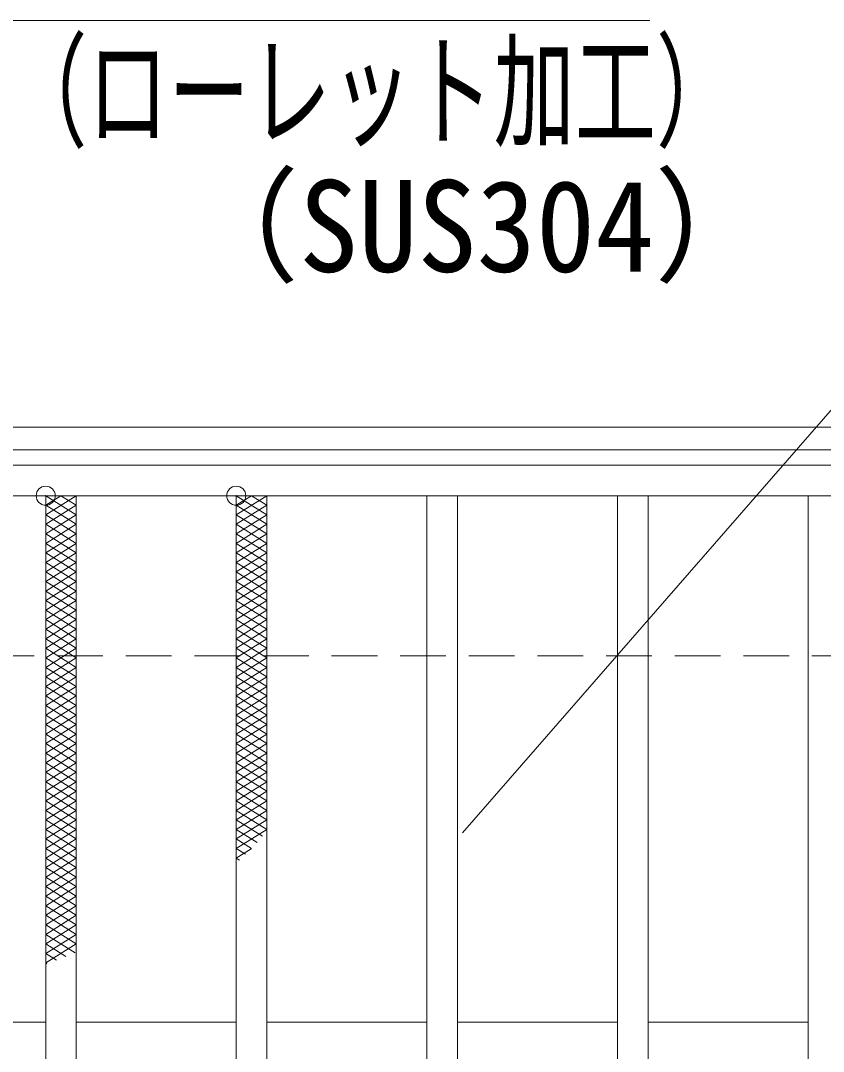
# Model space of a CAD drawing. Units: millimetres, scale not verified. Extents: x -1050 to 1050, y -742 to 742.
# Drawn here: x -698.2 to -593, y 405.6 to 540.7 of the extents above; entities that cross this region are included whole.
import ezdxf
from ezdxf.enums import TextEntityAlignment as Align

# ---------------------------------------------------------------- set-up
doc = ezdxf.new("R2010")
doc.units = ezdxf.units.MM
doc.header["$LTSCALE"] = 5
doc.header["$PDMODE"] = 32
doc.header["$PDSIZE"] = 2.5
doc.linetypes.add('DASHED1', pattern=[1.8, 1.2, -0.6])
for name, color, linetype, lineweight in [('0-1_寸法注釈', 2, 'Continuous', 9), ('0-3_ハッチング', 4, 'Continuous', 9), ('0-6_枠', 7, 'Continuous', 9), ('0-7_蓋', 5, 'Continuous', 9), ('0-A_溝開口', 4, 'DASHED1', 9)]:
    doc.layers.add(name, color=color, linetype=linetype, lineweight=lineweight)
doc.styles.add('ＭＳ ゴシック', font='')
doc.styles.get('ＭＳ ゴシック').set_extended_font_data('MS Gothic')

msp = doc.modelspace()

# ---------------------------------------------------------------- linework, layer by layer
at = {"layer": '0-1_寸法注釈'}
for points in [[(-615.707, 540.749), (-724.931, 540.749), (-785.857, 456.667)], [(-438.147, 540.749), (-547.371, 540.749), (-640.288, 434.279)]]:
    msp.add_lwpolyline(points, dxfattribs=at)
at = {"layer": '0-3_ハッチング'}
for p, q in [((-694.95, 475.975), (-690.95, 478.475)), ((-694.95, 478.475), (-690.95, 475.975)), ((-669.95, 475.975), (-665.95, 478.475)), ((-669.95, 478.475), (-665.95, 475.975)), ((-694.95, 474.725), (-690.95, 477.225)), ((-694.95, 477.225), (-690.95, 474.725)), ((-669.95, 474.725), (-665.95, 477.225)), ((-669.95, 477.225), (-665.95, 474.725)), ((-694.95, 473.475), (-690.95, 475.975)), ((-694.95, 475.975), (-690.95, 473.475)), ((-669.95, 473.475), (-665.95, 475.975)), ((-669.95, 475.975), (-665.95, 473.475)), ((-694.95, 472.225), (-690.95, 474.725)), ((-694.95, 474.725), (-690.95, 472.225)), ((-669.95, 472.225), (-665.95, 474.725)), ((-669.95, 474.725), (-665.95, 472.225)), ((-694.95, 470.975), (-690.95, 473.475)), ((-694.95, 473.475), (-690.95, 470.975)), ((-669.95, 470.975), (-665.95, 473.475)), ((-669.95, 473.475), (-665.95, 470.975)), ((-694.95, 469.725), (-690.95, 472.225)), ((-694.95, 472.225), (-690.95, 469.725)), ((-669.95, 469.725), (-665.95, 472.225)), ((-669.95, 472.225), (-665.95, 469.725)), ((-694.95, 468.475), (-690.95, 470.975)), ((-694.95, 470.975), (-690.95, 468.475)), ((-669.95, 468.475), (-665.95, 470.975)), ((-669.95, 470.975), (-665.95, 468.475)), ((-694.95, 467.225), (-690.95, 469.725)), ((-694.95, 469.725), (-690.95, 467.225)), ((-669.95, 467.225), (-665.95, 469.725)), ((-669.95, 469.725), (-665.95, 467.225)), ((-694.95, 465.975), (-690.95, 468.475)), ((-694.95, 468.475), (-690.95, 465.975)), ((-669.95, 465.975), (-665.95, 468.475)), ((-669.95, 468.475), (-665.95, 465.975)), ((-694.95, 464.725), (-690.95, 467.225)), ((-694.95, 467.225), (-690.95, 464.725)), ((-669.95, 464.725), (-665.95, 467.225)), ((-669.95, 467.225), (-665.95, 464.725)), ((-694.95, 463.475), (-690.95, 465.975)), ((-694.95, 465.975), (-690.95, 463.475)), ((-669.95, 463.475), (-665.95, 465.975)), ((-669.95, 465.975), (-665.95, 463.475)), ((-694.95, 462.225), (-690.95, 464.725)), ((-694.95, 464.725), (-690.95, 462.225)), ((-694.95, 460.975), (-690.95, 463.475)), ((-694.95, 463.475), (-690.95, 460.975)), ((-669.95, 462.225), (-665.95, 464.725)), ((-669.95, 464.725), (-665.95, 462.225)), ((-669.95, 460.975), (-665.95, 463.475)), ((-669.95, 463.475), (-665.95, 460.975)), ((-694.95, 459.725), (-690.95, 462.225)), ((-694.95, 462.225), (-690.95, 459.725)), ((-669.95, 459.725), (-665.95, 462.225)), ((-669.95, 462.225), (-665.95, 459.725)), ((-694.95, 458.475), (-690.95, 460.975)), ((-694.95, 460.975), (-690.95, 458.475)), ((-669.95, 458.475), (-665.95, 460.975)), ((-669.95, 460.975), (-665.95, 458.475)), ((-694.95, 457.225), (-690.95, 459.725)), ((-694.95, 459.725), (-690.95, 457.225)), ((-669.95, 457.225), (-665.95, 459.725)), ((-669.95, 459.725), (-665.95, 457.225)), ((-694.95, 455.975), (-690.95, 458.475)), ((-694.95, 458.475), (-690.95, 455.975)), ((-669.95, 455.975), (-665.95, 458.475)), ((-669.95, 458.475), (-665.95, 455.975)), ((-694.95, 454.725), (-690.95, 457.225)), ((-694.95, 457.225), (-690.95, 454.725)), ((-669.95, 454.725), (-665.95, 457.225)), ((-669.95, 457.225), (-665.95, 454.725)), ((-694.95, 453.475), (-690.95, 455.975)), ((-694.95, 455.975), (-690.95, 453.475)), ((-669.95, 453.475), (-665.95, 455.975)), ((-669.95, 455.975), (-665.95, 453.475)), ((-694.95, 452.225), (-690.95, 454.725)), ((-694.95, 454.725), (-690.95, 452.225)), ((-669.95, 452.225), (-665.95, 454.725)), ((-669.95, 454.725), (-665.95, 452.225)), ((-694.95, 450.975), (-690.95, 453.475)), ((-694.95, 453.475), (-690.95, 450.975)), ((-669.95, 450.975), (-665.95, 453.475)), ((-669.95, 453.475), (-665.95, 450.975)), ((-694.95, 449.725), (-690.95, 452.225)), ((-694.95, 452.225), (-690.95, 449.725)), ((-669.95, 449.725), (-665.95, 452.225)), ((-669.95, 452.225), (-665.95, 449.725)), ((-694.95, 448.475), (-690.95, 450.975)), ((-694.95, 450.975), (-690.95, 448.475)), ((-669.95, 448.475), (-665.95, 450.975)), ((-669.95, 450.975), (-665.95, 448.475)), ((-694.95, 447.225), (-690.95, 449.725)), ((-694.95, 449.725), (-690.95, 447.225)), ((-669.95, 447.225), (-665.95, 449.725)), ((-669.95, 449.725), (-665.95, 447.225)), ((-694.95, 445.975), (-690.95, 448.475)), ((-694.95, 448.475), (-690.95, 445.975)), ((-669.95, 445.975), (-665.95, 448.475)), ((-669.95, 448.475), (-665.95, 445.975)), ((-694.95, 444.725), (-690.95, 447.225)), ((-694.95, 447.225), (-690.95, 444.725)), ((-694.95, 443.475), (-690.95, 445.975)), ((-694.95, 445.975), (-690.95, 443.475)), ((-669.95, 444.725), (-665.95, 447.225)), ((-669.95, 447.225), (-665.95, 444.725)), ((-669.95, 443.475), (-665.95, 445.975)), ((-669.95, 445.975), (-665.95, 443.475)), ((-694.95, 442.225), (-690.95, 444.725)), ((-694.95, 444.725), (-690.95, 442.225)), ((-669.95, 442.225), (-665.95, 444.725)), ((-669.95, 444.725), (-665.95, 442.225)), ((-694.95, 440.975), (-690.95, 443.475)), ((-694.95, 443.475), (-690.95, 440.975)), ((-669.95, 440.975), (-665.95, 443.475)), ((-669.95, 443.475), (-665.95, 440.975)), ((-694.95, 439.725), (-690.95, 442.225)), ((-694.95, 442.225), (-690.95, 439.725)), ((-669.95, 439.725), (-665.95, 442.225)), ((-669.95, 442.225), (-665.95, 439.725)), ((-694.95, 438.475), (-690.95, 440.975)), ((-694.95, 440.975), (-690.95, 438.475)), ((-669.95, 438.475), (-665.95, 440.975)), ((-669.95, 440.975), (-665.95, 438.475)), ((-694.95, 437.225), (-690.95, 439.725)), ((-694.95, 439.725), (-690.95, 437.225)), ((-669.95, 437.225), (-665.95, 439.725)), ((-669.95, 439.725), (-665.95, 437.225)), ((-694.95, 435.975), (-690.95, 438.475)), ((-694.95, 438.475), (-690.95, 435.975)), ((-669.95, 435.975), (-665.95, 438.475)), ((-669.95, 438.475), (-665.95, 435.975)), ((-694.95, 434.725), (-690.95, 437.225)), ((-694.95, 437.225), (-690.95, 434.725)), ((-669.95, 434.725), (-665.95, 437.225)), ((-669.95, 437.225), (-665.95, 434.725)), ((-694.95, 433.475), (-690.95, 435.975)), ((-694.95, 435.975), (-690.95, 433.475)), ((-669.95, 433.475), (-665.95, 435.975)), ((-669.95, 435.975), (-666.507, 433.823)), ((-694.95, 432.225), (-690.95, 434.725)), ((-694.95, 434.725), (-690.95, 432.225)), ((-669.95, 432.225), (-665.95, 434.725)), ((-669.95, 434.725), (-667.223, 433.021)), ((-694.95, 430.975), (-690.95, 433.475)), ((-694.95, 433.475), (-690.95, 430.975)), ((-669.95, 433.475), (-667.965, 432.234)), ((-694.95, 429.725), (-690.95, 432.225)), ((-694.95, 432.225), (-690.95, 429.725)), ((-669.95, 432.225), (-668.732, 431.464)), ((-669.95, 430.975), (-668.01, 432.187)), ((-694.95, 428.475), (-690.95, 430.975)), ((-694.95, 430.975), (-690.95, 428.475)), ((-694.95, 427.225), (-690.95, 429.725)), ((-694.95, 429.725), (-690.95, 427.225)), ((-669.95, 430.975), (-669.527, 430.71)), ((-694.95, 425.975), (-690.95, 428.475)), ((-694.95, 428.475), (-690.95, 425.975)), ((-694.95, 424.725), (-690.95, 427.225)), ((-694.95, 427.225), (-690.95, 424.725)), ((-694.95, 423.475), (-690.95, 425.975)), ((-694.95, 425.975), (-690.95, 423.475)), ((-694.95, 422.225), (-690.95, 424.725)), ((-694.95, 424.725), (-690.95, 422.225)), ((-694.95, 420.975), (-690.95, 423.475)), ((-694.95, 423.475), (-690.95, 420.975)), ((-694.95, 419.725), (-690.95, 422.225)), ((-694.95, 422.225), (-690.95, 419.725)), ((-694.95, 418.475), (-690.95, 420.975)), ((-694.95, 420.975), (-691.09, 418.563)), ((-694.95, 417.225), (-690.95, 419.725)), ((-694.95, 419.725), (-692.314, 418.078)), ((-694.95, 418.475), (-693.544, 417.596)), ((-694.95, 417.225), (-694.778, 417.118))]:
    msp.add_line(p, q, dxfattribs=at)
for points in [[(-694.95, 477.225), (-692.95, 478.475), (-690.95, 477.225)], [(-669.95, 477.225), (-667.95, 478.475), (-665.95, 477.225)]]:
    msp.add_lwpolyline(points, dxfattribs=at)
for p in [(-694.95, 478.475), (-669.95, 478.475)]:
    msp.add_point(p, dxfattribs=at)
at = {"layer": '0-6_枠'}
for p, q in [((-795.45, 487.475), (409.55, 487.475)), ((-792.45, 484.475), (407.714, 484.475))]:
    msp.add_line(p, q, dxfattribs=at)
at = {"layer": '0-7_蓋'}
for p, q in [((204.55, 482.475), (-790.45, 482.475)), ((204.55, 478.475), (-790.45, 478.475)), ((-694.95, 478.475), (-694.95, 336.475)), ((-690.95, 478.475), (-690.95, 336.475)), ((-669.95, 478.475), (-669.95, 336.475)), ((-665.95, 478.475), (-665.95, 336.475)), ((-644.95, 478.475), (-644.95, 336.475)), ((-640.95, 478.475), (-640.95, 336.475)), ((-619.95, 478.475), (-619.95, 336.475)), ((-615.95, 478.475), (-615.95, 336.475)), ((-594.95, 478.475), (-594.95, 336.475)), ((-694.95, 409.475), (-715.95, 409.475)), ((-669.95, 409.475), (-690.95, 409.475)), ((-644.95, 409.475), (-665.95, 409.475)), ((-619.95, 409.475), (-640.95, 409.475)), ((-594.95, 409.475), (-615.95, 409.475))]:
    msp.add_line(p, q, dxfattribs=at)
at = {"layer": '0-A_溝開口'}
msp.add_line((-765.45, 457.475), (204.55, 457.475), dxfattribs=at)

# ---------------------------------------------------------------- texts
at = {"layer": '0-1_寸法注釈', "color": 7, "style": 'ＭＳ ゴシック'}
for s, width, p in [('（ローレット加工）', 0.65, (-700.15, 521.881)), ('（SUS304）', 0.95, (-677.303, 504.216))]:
    msp.add_text(s, height=12.02, dxfattribs=dict(at, width=width)).set_placement(p, align=Align.BOTTOM_LEFT)

doc.saveas('drawing.dxf')
